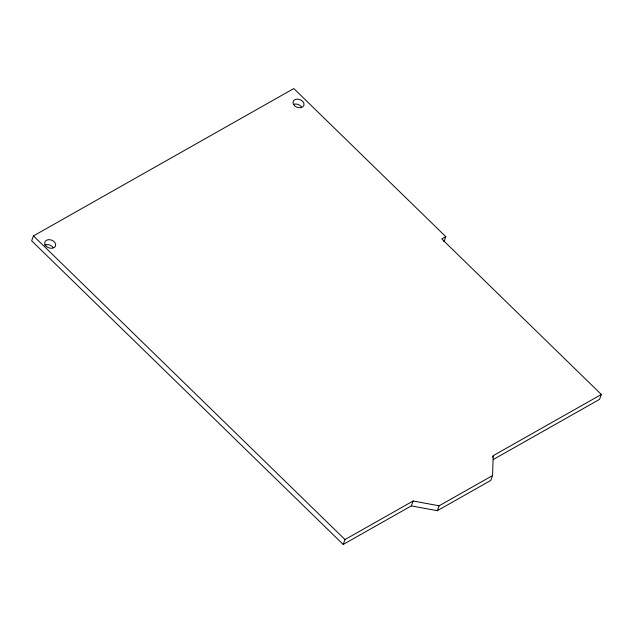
<?xml version="1.0" encoding="UTF-8"?>
<svg xmlns="http://www.w3.org/2000/svg" width="633" height="633" viewBox="0 0 633 633"><rect width="100%" height="100%" fill="white"/><g stroke="black" fill="none" stroke-linecap="round" stroke-linejoin="round"><path stroke-width="0.95" d="M492.553 475.565L493.242 455.657L601.35 394.478L441.779 238.942L445.79 236.671L293.815 88.549L33.462 235.903L31.65 240.793L343.197 544.451L411.308 505.902L437.324 510.689L490.741 480.455L492.553 475.565L439.136 505.799L413.112 501.012L345.001 539.561L343.197 544.451M443.978 241.569L445.79 236.671M411.308 505.902L413.112 501.012M437.324 510.689L439.136 505.799M492.64 457.287L493.242 455.657M601.35 394.478L599.538 399.368L493.147 459.582M33.462 235.903L345.001 539.561M44.587 245.177A5.689 4.122 20.3 0 1 53.243 247.645M294.092 104.168A5.689 4.122 20.3 0 1 301.577 107.096M46.193 246.253A5.689 4.122 20.3 0 0 55.49 246.055A5.689 4.122 20.3 0 0 48.915 239.646A5.689 4.122 20.3 0 0 46.193 246.253M294.527 105.703A5.689 4.122 20.3 0 0 303.824 105.513A5.689 4.122 20.3 0 0 297.249 99.096A5.689 4.122 20.3 0 0 294.527 105.703"/></g></svg>
